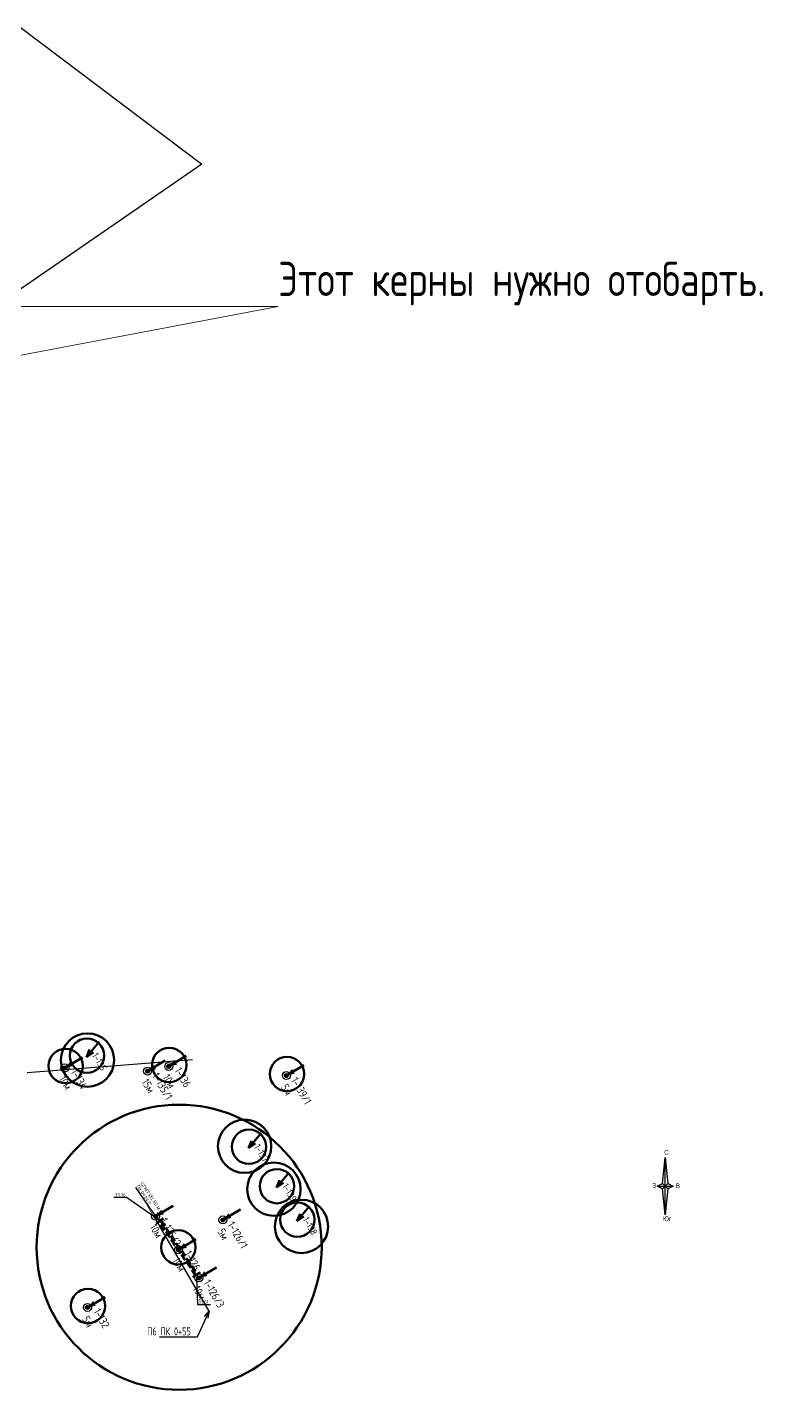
# Model space of a CAD drawing. Header units: metres. Extents: x 1267698 to 1279776, y 339473 to 349577.
# Drawn here: x 1268445 to 1268766, y 340696 to 341292 of the extents above; entities that cross this region are included whole.
import ezdxf
from ezdxf import colors
from ezdxf.entities.mleader import LeaderData, LeaderLine
from ezdxf.enums import TextEntityAlignment as Align
from ezdxf.math import Vec2, Vec3

# ---------------------------------------------------------------- set-up
doc = ezdxf.new("R2010")
doc.units = ezdxf.units.M
doc.linetypes.add('Труба', pattern=[4, 3, -1])
doc.linetypes.add('ШтрихпунктирУтолщ', pattern=[12, 8, -2, 0, -2])
for name, color, linetype, lineweight in [('_ИГЕОЛ поперечники ОХ', 3, 'Continuous', 30), ('_ИГЕОЛ Пробуренные ТСЗ', 250, 'Continuous', 100), ('_ИГЕОЛ_намеченные скважины_П', 6, 'Continuous', 100), ('Водопропускные Трубы_ОХ_Выноска', 7, 'Continuous', 30), ('ВодопропускныеТрубы_ОХ', 160, 'Труба', 50), ('КЕРНЫ', 6, 'Continuous', 50)]:
    doc.layers.add(name, color=color, linetype=linetype, lineweight=lineweight)
doc.layers.add('_ИГЕОЛ Пробуренные ТСЗ+', color=250, linetype='Continuous', lineweight=100, plot=False)
for name, color, linetype in [('_Скважины', 5, 'Continuous'), ('_Точки опытных наблюдений', 4, 'Continuous'), ('Decoration', 7, 'Continuous')]:
    doc.layers.add(name, color=color, linetype=linetype)
doc.styles.add('RS', font='romans.shx', dxfattribs={"width": 0.64})
doc.styles.add('TITLE', font='arial.ttf', dxfattribs={"width": 0.8})
doc.styles.add('VNIPISIMPLEXCUR', font='simplex.shx', dxfattribs={"width": 0.8, "oblique": 15})
doc.styles.add('АД_Текст', font='isocpeur.ttf', dxfattribs={"width": 0.8})
doc.styles.add('ГОСТ 2.304', font='CS_Gost2304.shx')

# ---------------------------------------------------------------- blocks, each defined once
blk = doc.blocks.new('ИИ25001')
at = {"linetype": 'Continuous', "lineweight": 25}
h = blk.add_hatch(color=0, dxfattribs=at)
edge = h.paths.add_edge_path()
edge.add_arc((0, 0), 0.5, 359.64, 719.64)
at = {"layer": '_Точки опытных наблюдений', "linetype": 'Continuous', "lineweight": 70}
h = blk.add_hatch(color=5, dxfattribs=at)
h.dxf.hatch_style = 1
h.paths.add_polyline_path([(-0.03, 2.04), (-0.71, 2.03), (0, 0)])
h.paths.add_polyline_path([(0.65, 2.05), (-0.03, 2.04), (0, 0)])
at = {"color": 0, "linetype": 'Continuous', "lineweight": 25}
for radius in [1, 0.5]:
    blk.add_circle((0, 0), radius, dxfattribs=at)
at = {"layer": '_Точки опытных наблюдений', "color": 5, "linetype": 'Continuous', "lineweight": 70}
blk.add_line((-0.07, 5.1), (0, 0), dxfattribs=at)
at = {"color": 253, "linetype": 'Continuous', "style": 'VNIPISIMPLEXCUR', "oblique": 15, "width": 0.8, "flags": 1}
for tag, p in [('DATE', (-2.5, -0.8)), ('NOTE1', (-2.5, -3.2)), ('NOTE2', (-2.5, -5.6))]:
    blk.add_attdef(tag, text='', height=1.6, dxfattribs=at).set_placement(p, align=Align.RIGHT)
at = {"layer": '_Скважины', "color": 0, "linetype": 'Continuous', "lineweight": 50, "transparency": 33554687, "style": 'RS', "width": 0.64}
blk.add_attdef('NUMBER_001', (1.02, 0.7), '', height=2, dxfattribs=at)
at = {"layer": '_Скважины', "color": 0, "linetype": 'Continuous', "lineweight": 100, "style": 'VNIPISIMPLEXCUR', "oblique": 15, "width": 0.8}
for tag, p in [('TFS', (19.08, -1)), ('EGWL', (38.32, 0.7)), ('STS', (2, -5.2)), ('FS', (14.22, -2.7)), ('AGWL', (36.59, -2.7))]:
    blk.add_attdef(tag, p, '', height=2, dxfattribs=at)
at = {"layer": '_Скважины', "color": 0, "linetype": 'Continuous', "lineweight": 50, "style": 'RS', "width": 0.64}
blk.add_attdef('HEIGHT_001', (1.02, -2.7), '', height=2, dxfattribs=at)
blk = doc.blocks.new('_None')
blk = doc.blocks.new('_Open30')
at = {"color": 0, "linetype": 'ByBlock', "lineweight": -2}
for p, q in [((-1, 0.267949), (0, 0)), ((0, 0), (-1, -0.267949)), ((0, 0), (-1, 0))]:
    blk.add_line(p, q, dxfattribs=at)
blk = doc.blocks.new('указатель севера')
for p, q in [((-3.44, 10.26), (-2.28, 21.61)), ((-3.44, 7.96), (-5.74, 9.11)), ((-1.13, 7.96), (-2.28, -3.39)), ((-1.13, 10.26), (1.17, 9.11))]:
    blk.add_line(p, q)
for points in [[(-2.28, 21.61), (-1.13, 10.26)], [(-2.28, -3.39), (-2.28, 21.61)], [(-5.74, 9.11), (-3.44, 10.26)], [(-5.74, 9.11), (1.17, 9.11)], [(-1.13, 10.26), (-3.44, 7.96)], [(-3.44, 10.26), (-1.13, 7.96)], [(-2.28, -3.39), (-3.44, 7.96)], [(1.17, 9.11), (-1.13, 7.96)]]:
    blk.add_lwpolyline(points)
at = {"width": 0.8}
for s, height, p in [('С', 2.06, (-2.71, 22.84)), ('З', 2.06, (-7.9, 8.38)), ('В', 2.06, (2.39, 8.23)), ('Юг', 2.058, (-3.36, -6.2))]:
    blk.add_text(s, height=height, dxfattribs=at).set_placement(p)
blk = doc.blocks.new('тсз_намечен')
at = {"layer": '_Точки опытных наблюдений', "linetype": 'Continuous', "lineweight": 70}
h = blk.add_hatch(color=0, dxfattribs=at)
h.dxf.hatch_style = 1
h.paths.add_polyline_path([(-1.56, 3.77), (-2.82, 3.25), (0, 0)])
h.paths.add_polyline_path([(-0.31, 4.29), (-1.56, 3.77), (0, 0)])
at = {"layer": '_Точки опытных наблюдений', "color": 0, "linetype": 'Continuous', "lineweight": 70}
for p, q in [((-3.91, 9.42), (0, 0)), ((0, 0), (-2.82, 3.25)), ((-0.31, 4.29), (0, 0))]:
    blk.add_line(p, q, dxfattribs=at)
at = {"color": 253, "linetype": 'Continuous', "style": 'VNIPISIMPLEXCUR', "oblique": 15, "width": 0.8, "flags": 1}
for tag, p in [('DATE', (-4.01, -3.39)), ('NOTE1', (-2.17, -7.83)), ('NOTE2', (-0.33, -12.26))]:
    blk.add_attdef(tag, text='', height=3.2, rotation=22.51528, dxfattribs=at).set_placement(p, align=Align.RIGHT)
at = {"layer": '_Скважины', "color": 0, "linetype": 'Continuous', "lineweight": 100, "style": 'VNIPISIMPLEXCUR', "oblique": 15, "width": 0.8}
for tag, p in [('EGWL', (70.26, 30.64)), ('AGWL', (69.68, 23.04)), ('TFS', (36.01, 12.76)), ('FS', (28.34, 5.9)), ('STS', (5.76, -3.46))]:
    blk.add_attdef(tag, p, '', height=4, rotation=22.51528, dxfattribs=at)
at = {"layer": '_Скважины', "color": 0, "linetype": 'Continuous', "lineweight": 100, "transparency": 33554687, "style": 'RS', "width": 0.8}
blk.add_attdef('NUMBER', (3.16, 2.83), '', height=4, rotation=22.51528, dxfattribs=at)
at = {"layer": '_Скважины', "color": 0, "linetype": 'Continuous', "lineweight": 100, "style": 'RS', "width": 0.8}
blk.add_attdef('HEIGHT', (5.76, -3.46), '', height=4, rotation=22.51528, dxfattribs=at)
blk = doc.blocks.new('*U96')
at = {"linetype": 'Труба'}
blk.add_lwpolyline([(-23.84, -2), (-23.84, -0.5), (-23.84, 0.5), (-23.84, 2), (-23.84, 0.5), (4.61, 0.5), (4.61, 2), (4.61, 0.5), (4.61, -0.5), (4.61, -2), (4.61, -0.5), (-23.84, -0.5)], dxfattribs=at)
at = {"color": 7, "linetype": 'ШтрихпунктирУтолщ', "lineweight": 9}
blk.add_lwpolyline([(-23.84, 0), (4.61, 0)], dxfattribs=at)
blk = doc.blocks.new('выноска')
at = {"ltscale": 100}
for p, q in [((0.53, -0.53), (-0.53, 0.53)), ((-0.53, -0.53), (0.53, 0.53))]:
    blk.add_line(p, q, dxfattribs=at)
blk = doc.blocks.new('2024-01-13-трубы')
at = {"layer": 'ВодопропускныеТрубы_ОХ', "rotation": 124.2329257678869}
blk.add_blockref('*U96', (1268505.36, 340766.47), dxfattribs=at)
ml = blk.add_multileader_mtext('Standard')
ml.set_content('33.51', color=256, style='ГОСТ 2.304')
ml.set_leader_properties()
ml.set_arrow_properties(name='выноска')
ml.build(insert=Vec2(0, 0))
ml.multileader.update_dxf_attribs({"text_left_attachment_type": 5, "text_right_attachment_type": 5, "dogleg_length": 0.36, "arrow_head_size": 1})
ctx = ml.context
ctx.base_point, ctx.char_height, ctx.arrow_head_size, ctx.landing_gap_size = Vec3(1268519.61, 340733.8), 1.5, 1, 0.1
ctx.left_attachment, ctx.right_attachment = 5, 5
notes = []
notes.append((ctx, [(0, (1, 1, 0), (1268519.25, 340733.8), (1, 0), 0.36, [(0, [(1268518.78, 340746.76)], 0, [])])]))
ctx.mtext.insert = Vec3(1268519.71, 340735.6)
for ctx, leaders in notes:
    for number, flags, end, landing, length, lines in leaders:
        leader = LeaderData()
        leader.index, (leader.has_last_leader_line, leader.has_dogleg_vector, leader.attachment_direction) = number, flags
        leader.last_leader_point, leader.dogleg_vector, leader.dogleg_length = Vec3(end), Vec3(landing), length
        for number, points, colour, breaks in lines:
            line = LeaderLine()
            line.index, line.vertices, line.color, line.breaks = number, Vec3.list(points), colors.encode_raw_color(colour), breaks
            leader.lines.append(line)
        ctx.leaders.append(leader)
at = {"layer": 'Водопропускные Трубы_ОХ_Выноска'}
ml = blk.add_multileader_mtext('Standard', dxfattribs=at)
ml.set_content('СГМТ %%c1.50 м\\PПК 0+24.3', color=256, style='TITLE')
ml.set_leader_properties()
ml.set_arrow_properties(name='NONE')
ml.build(insert=Vec2(0, 0))
ml.multileader.update_dxf_attribs({"has_dogleg": 0, "text_left_attachment_type": 6, "text_right_attachment_type": 5, "dogleg_length": 0.36, "arrow_head_size": 0})
ctx = ml.context
ctx.base_point, ctx.char_height, ctx.arrow_head_size, ctx.landing_gap_size, ctx.plane_origin, ctx.plane_x_axis, ctx.plane_y_axis = Vec3(1268493.86, 340786.45), 1.5, 0, 0, Vec3(1268572.49, 340729.75), Vec3(0.559758, -0.828656), Vec3(0.828656, 0.559758)
ctx.left_attachment, ctx.right_attachment = 6, 5
notes = []
notes.append((ctx, [(0, (1, 1, 0), (1268498.4, 340775.84), (-0.559758, 0.828656), 0.36, [(0, [(1268503.01, 340769.93)], 0, [])])]))
ctx.mtext.insert, ctx.mtext.text_direction, ctx.mtext.rotation, ctx.mtext.line_spacing_factor, ctx.mtext.flow_direction = Vec3(1268495.35, 340787.46), Vec3(0.559758, -0.828656), 5.306483, 0.85, 5
ctx.mtext.has_bg_fill, ctx.mtext.bg_color, ctx.mtext.bg_scale_factor, ctx.mtext.bg_transparency, ctx.mtext.use_window_bg_color = 1, -1027028792, 1.5, 0, 1
for ctx, leaders in notes:
    for number, flags, end, landing, length, lines in leaders:
        leader = LeaderData()
        leader.index, (leader.has_last_leader_line, leader.has_dogleg_vector, leader.attachment_direction) = number, flags
        leader.last_leader_point, leader.dogleg_vector, leader.dogleg_length = Vec3(end), Vec3(landing), length
        for number, points, colour, breaks in lines:
            line = LeaderLine()
            line.index, line.vertices, line.color, line.breaks = number, Vec3.list(points), colors.encode_raw_color(colour), breaks
            leader.lines.append(line)
        ctx.leaders.append(leader)
at = {"color": 5, "lineweight": 200}
blk.add_circle((1268511.19, 340758.8), 62.34, dxfattribs=at)
ml = blk.add_multileader_mtext('Standard')
ml.set_content('33.36', color=256, style='ГОСТ 2.304')
ml.set_leader_properties()
ml.set_arrow_properties(name='выноска')
ml.build(insert=Vec2(0, 0))
ml.multileader.update_dxf_attribs({"text_left_attachment_type": 5, "text_right_attachment_type": 5, "dogleg_length": 0.36, "arrow_head_size": 1})
ctx = ml.context
ctx.base_point, ctx.char_height, ctx.arrow_head_size, ctx.landing_gap_size = Vec3(1268483.1, 340780.59), 1.5, 1, 0.1
ctx.left_attachment, ctx.right_attachment, ctx.text_align_type = 5, 5, 2
notes = []
notes.append((ctx, [(0, (1, 1, 0), (1268488.21, 340780.59), (-1, 0), 0.36, [(0, [(1268502.77, 340770.28)], 0, [])])]))
ctx.mtext.insert, ctx.mtext.alignment = Vec3(1268487.75, 340782.48), 3
for ctx, leaders in notes:
    for number, flags, end, landing, length, lines in leaders:
        leader = LeaderData()
        leader.index, (leader.has_last_leader_line, leader.has_dogleg_vector, leader.attachment_direction) = number, flags
        leader.last_leader_point, leader.dogleg_vector, leader.dogleg_length = Vec3(end), Vec3(landing), length
        for number, points, colour, breaks in lines:
            line = LeaderLine()
            line.index, line.vertices, line.color, line.breaks = number, Vec3.list(points), colors.encode_raw_color(colour), breaks
            leader.lines.append(line)
        ctx.leaders.append(leader)

msp = doc.modelspace()

# ---------------------------------------------------------------- linework, layer by layer
at = {"layer": '_ИГЕОЛ поперечники ОХ', "elevation": -249.02}
msp.add_lwpolyline([(1268444.78, 340835.28), (1268516.97, 340840.89)], dxfattribs=at)
at = {"layer": '_ИГЕОЛ Пробуренные ТСЗ+'}
for centre in [(1268470.86, 340842.6), (1268461.51, 340838.04), (1268506.85, 340838.54), (1268558.32, 340834.55), (1268541.7, 340802.72), (1268553.94, 340785.49), (1268562.9, 340770.85), (1268510.82, 340758.78), (1268471.33, 340733.11)]:
    msp.add_circle(centre, 7.5, dxfattribs=at)
at = {"layer": '_ИГЕОЛ_намеченные скважины_П', "color": 1, "lineweight": 30}
msp.add_lwpolyline([(1268371.25, 341129.29), (1268232.52, 341006.2), (1268181.69, 341059.86), (1268260.77, 341135.27), (1268248.11, 341168.44), (1268226.04, 341191.99), (1268288.63, 341250.69), (1268337.21, 341196.05), (1268441.59, 341292.37), (1268521.13, 341232.47), (1268371.25, 341129.29)], dxfattribs=at)
at = {"layer": '_Скважины', "color": 3, "lineweight": 50}
for centre in [(1268471.12, 340840.66), (1268539.83, 340802.95), (1268552.63, 340784.19), (1268564.71, 340767.9)]:
    msp.add_circle(centre, 11.66, dxfattribs=at)

# ---------------------------------------------------------------- block references
at = {"layer": '_ИГЕОЛ Пробуренные ТСЗ', "color": 6}
ref = msp.add_blockref('тсз_намечен', (1268470.61, 340841.98), dxfattribs=dict(at, xscale=0.7500000000000001, yscale=0.86, rotation=300.0000000000001))
ref.add_attrib('NUMBER_001', '1-135', (1268473, 340842.71), dxfattribs={"layer": '_Скважины', "color": 0, "linetype": 'Continuous', "lineweight": 50, "transparency": 33554687, "height": 3.01, "rotation": 300, "style": 'RS', "width": 0.6977})
ref = msp.add_blockref('тсз_намечен', (1268541.49, 340802.05), dxfattribs=dict(at, xscale=0.7500000000000001, yscale=0.86, rotation=300.0000000000001))
ref.add_attrib('NUMBER_001', '1-137', (1268543.87, 340802.77), dxfattribs={"layer": '_Скважины', "color": 0, "linetype": 'Continuous', "lineweight": 50, "transparency": 33554687, "height": 3.01, "rotation": 300, "style": 'RS', "width": 0.6977})
ref = msp.add_blockref('тсз_намечен', (1268553.75, 340784.85), dxfattribs=dict(at, xscale=0.7500000000000001, yscale=0.86, rotation=300.0000000000001))
ref.add_attrib('NUMBER_001', '1-139', (1268556.14, 340785.57), dxfattribs={"layer": '_Скважины', "color": 0, "linetype": 'Continuous', "lineweight": 50, "transparency": 33554687, "height": 3.01, "rotation": 300, "style": 'RS', "width": 0.6977})
ref = msp.add_blockref('тсз_намечен', (1268562.72, 340770.2), dxfattribs=dict(at, xscale=0.7500000000000001, yscale=0.86, rotation=300.0000000000001))
ref.add_attrib('NUMBER_001', '1-138', (1268565.11, 340770.92), dxfattribs={"layer": '_Скважины', "color": 0, "linetype": 'Continuous', "lineweight": 50, "transparency": 33554687, "height": 3.01, "rotation": 300, "style": 'RS', "width": 0.6977})
at = {"layer": '_ИГЕОЛ_намеченные скважины_П', "lineweight": 50}
ref = msp.add_blockref('ИИ25001', (1268497.38, 340835.83), dxfattribs=dict(at, xscale=1.75, yscale=1.75, zscale=2, rotation=299.9999999999999))
ref.add_attrib('NUMBER_001', '1-135/1', (1268499.21, 340833.77), dxfattribs={"layer": '_Скважины', "color": 0, "linetype": 'Continuous', "lineweight": 50, "transparency": 33554687, "height": 3.5, "rotation": 300, "style": 'RS', "width": 0.8})
ref.add_attrib('HEIGHT_001', '15м', (1268494.64, 340831.13), dxfattribs={"layer": '_Скважины', "color": 0, "linetype": 'Continuous', "lineweight": 50, "height": 3.5, "rotation": 300, "style": 'RS', "width": 0.8})
ref = msp.add_blockref('ИИ25001', (1268500.89, 340772.37), dxfattribs=dict(at, xscale=1.75, yscale=1.75, zscale=2, rotation=299.9999999999999))
ref.add_attrib('NUMBER_001', '1-126/2', (1268502.72, 340770.31), dxfattribs={"layer": '_Скважины', "color": 0, "linetype": 'Continuous', "lineweight": 50, "transparency": 33554687, "height": 3.5, "rotation": 300, "style": 'RS', "width": 0.8})
ref.add_attrib('HEIGHT_001', '10м', (1268498.15, 340767.67), dxfattribs={"layer": '_Скважины', "color": 0, "linetype": 'Continuous', "lineweight": 50, "height": 3.5, "rotation": 300, "style": 'RS', "width": 0.8})
ref = msp.add_blockref('ИИ25001', (1268510.86, 340757.72), dxfattribs=dict(at, xscale=1.75, yscale=1.75, zscale=2, rotation=299.9999999999999))
ref.add_attrib('NUMBER_001', '1-126', (1268513.27, 340755.99), dxfattribs={"layer": '_Скважины', "color": 0, "linetype": 'Continuous', "lineweight": 50, "transparency": 33554687, "height": 3.5, "rotation": 300, "style": 'RS', "width": 0.8})
ref.add_attrib('HEIGHT_001', '10м', (1268508.12, 340753.01), dxfattribs={"layer": '_Скважины', "color": 0, "linetype": 'Continuous', "lineweight": 50, "height": 3.5, "rotation": 300, "style": 'RS', "width": 0.8})
ref = msp.add_blockref('ИИ25001', (1268519.8, 340745.37), dxfattribs=dict(at, xscale=1.75, yscale=1.75, zscale=2, rotation=299.9999999999999))
ref.add_attrib('NUMBER_001', '1-126/3', (1268521.64, 340743.31), dxfattribs={"layer": '_Скважины', "color": 0, "linetype": 'Continuous', "lineweight": 50, "transparency": 33554687, "height": 3.5, "rotation": 300, "style": 'RS', "width": 0.8})
ref.add_attrib('HEIGHT_001', '10м', (1268517.06, 340740.66), dxfattribs={"layer": '_Скважины', "color": 0, "linetype": 'Continuous', "lineweight": 50, "height": 3.5, "rotation": 300, "style": 'RS', "width": 0.8})
at = {"layer": '_Скважины'}
ref = msp.add_blockref('ИИ25001', (1268506.63, 340837.87), dxfattribs=dict(at, xscale=1.75, yscale=1.75, zscale=2, rotation=299.9999999999999))
ref.add_attrib('NUMBER_001', '1-136', (1268509.04, 340836.14), dxfattribs={"color": 0, "linetype": 'Continuous', "lineweight": 50, "transparency": 33554687, "height": 3.5, "rotation": 300, "style": 'RS', "width": 0.8})
ref.add_attrib('HEIGHT_001', '10м', (1268503.89, 340833.17), dxfattribs={"color": 0, "linetype": 'Continuous', "lineweight": 50, "height": 3.5, "rotation": 300, "style": 'RS', "width": 0.8})
ref = msp.add_blockref('ИИ25001', (1268461.21, 340837.24), dxfattribs=dict(at, xscale=1.75, yscale=1.75, zscale=2, rotation=299.9999999999999))
ref.add_attrib('NUMBER_001', '1-134', (1268463.62, 340835.51), dxfattribs={"color": 0, "linetype": 'Continuous', "lineweight": 50, "transparency": 33554687, "height": 3.5, "rotation": 300, "style": 'RS', "width": 0.8})
ref.add_attrib('HEIGHT_001', '10м', (1268458.47, 340832.54), dxfattribs={"color": 0, "linetype": 'Continuous', "lineweight": 50, "height": 3.5, "rotation": 300, "style": 'RS', "width": 0.8})
ref = msp.add_blockref('ИИ25001', (1268558.1, 340833.88), dxfattribs=dict(at, xscale=1.75, yscale=1.75, zscale=2, rotation=299.9999999999999))
ref.add_attrib('NUMBER_001', '1-139/1', (1268559.93, 340831.82), dxfattribs={"color": 0, "linetype": 'Continuous', "lineweight": 50, "transparency": 33554687, "height": 3.5, "rotation": 300, "style": 'RS', "width": 0.8})
ref.add_attrib('HEIGHT_001', '5м', (1268555.56, 340828.83), dxfattribs={"color": 0, "linetype": 'Continuous', "lineweight": 50, "height": 3.5, "rotation": 300, "style": 'RS', "width": 0.8})
ref = msp.add_blockref('ИИ25001', (1268530.31, 340770.75), dxfattribs=dict(at, xscale=1.75, yscale=1.75, zscale=2, rotation=299.9999999999999))
ref.add_attrib('NUMBER_001', '1-126/1', (1268532.15, 340768.69), dxfattribs={"color": 0, "linetype": 'Continuous', "lineweight": 50, "transparency": 33554687, "height": 3.5, "rotation": 300, "style": 'RS', "width": 0.8})
ref.add_attrib('HEIGHT_001', '5м', (1268527.77, 340765.7), dxfattribs={"color": 0, "linetype": 'Continuous', "lineweight": 50, "height": 3.5, "rotation": 300, "style": 'RS', "width": 0.8})
ref = msp.add_blockref('ИИ25001', (1268471.11, 340732.44), dxfattribs=dict(at, xscale=1.75, yscale=1.75, zscale=2, rotation=299.9999999999999))
ref.add_attrib('NUMBER_001', '1-132', (1268473.52, 340730.71), dxfattribs={"color": 0, "linetype": 'Continuous', "lineweight": 50, "transparency": 33554687, "height": 3.5, "rotation": 300, "style": 'RS', "width": 0.8})
ref.add_attrib('HEIGHT_001', '5м', (1268468.57, 340727.39), dxfattribs={"color": 0, "linetype": 'Continuous', "lineweight": 50, "height": 3.5, "rotation": 300, "style": 'RS', "width": 0.8})
at = {"layer": 'Decoration'}
msp.add_blockref('указатель севера', (1268726.03, 340776.41), dxfattribs=at)

# ---------------------------------------------------------------- leaders
at = {"layer": 'КЕРНЫ', "lineweight": 15, "ltscale": 0.5}
ml = msp.add_multileader_mtext('Standard', dxfattribs=at)
ml.set_content('Этот керны нужно отобарть. ', color=256, style='АД_Текст')
ml.set_leader_properties(color=256, linetype='Continuous', lineweight=15)
ml.set_arrow_properties(name='NONE')
ml.build(insert=Vec2(0, 0))
ml.multileader.update_dxf_attribs({"has_dogleg": 0, "text_left_attachment_type": 6, "text_right_attachment_type": 6, "dogleg_length": 0, "arrow_head_size": 0.5, "scale": 0.5})
ctx = ml.context
ctx.base_point, ctx.scale, ctx.char_height, ctx.arrow_head_size, ctx.landing_gap_size, ctx.plane_origin = Vec3(1268554.56, 341170.29), 0.5, 15, 0.5, 0, Vec3(-1543.36, 758.82)
ctx.left_attachment, ctx.right_attachment = 6, 6
notes = []
notes.append((ctx, [(0, (1, 1, 0), (1268554.56, 341170.29), (1, 0), 0, [(0, [(1268367.83, 341135)], 0, [])])]))
ctx.mtext.insert = Vec3(1268554.56, 341189.79)
for ctx, leaders in notes:
    for number, flags, end, landing, length, lines in leaders:
        leader = LeaderData()
        leader.index, (leader.has_last_leader_line, leader.has_dogleg_vector, leader.attachment_direction) = number, flags
        leader.last_leader_point, leader.dogleg_vector, leader.dogleg_length = Vec3(end), Vec3(landing), length
        for number, points, colour, breaks in lines:
            line = LeaderLine()
            line.index, line.vertices, line.color, line.breaks = number, Vec3.list(points), colors.encode_raw_color(colour), breaks
            leader.lines.append(line)
        ctx.leaders.append(leader)

# ---------------------------------------------------------------- next in the draw order: leaders
at = {"layer": '_ИГЕОЛ поперечники ОХ'}
ml = msp.add_multileader_mtext('Standard', dxfattribs=at)
ml.set_content('П6 ПК 0+55', color=256, style='RS')
ml.set_leader_properties(color=256, linetype='Continuous', lineweight=-1)
ml.set_arrow_properties(name='OPEN30')
ml.build(insert=Vec2(0, 0))
ml.multileader.update_dxf_attribs({"has_dogleg": 0, "text_left_attachment_type": 6, "text_right_attachment_type": 6, "dogleg_length": 0, "arrow_head_size": 3})
ctx = ml.context
ctx.base_point, ctx.char_height, ctx.arrow_head_size, ctx.landing_gap_size, ctx.plane_origin, ctx.plane_x_axis, ctx.plane_y_axis = Vec3(1268491.74, 340719.52, 137.54), 3.5, 3, 0, Vec3(1268443.17, 339922.45, 137.54), Vec3(0.433377, -0.901213), Vec3(0.901213, 0.433377)
ctx.left_attachment, ctx.right_attachment = 6, 6
notes = []
notes.append((ctx, [(0, (1, 1, 0), (1268519.07, 340719.52, 137.54), (-1, 0), 0, [(0, [(1268524.32, 340730.83, 137.54)], 0, [])])]))
ctx.mtext.insert = Vec3(1268497.2, 340723.72, 137.54)
ctx.mtext.has_bg_fill, ctx.mtext.bg_color, ctx.mtext.bg_scale_factor, ctx.mtext.bg_transparency, ctx.mtext.use_window_bg_color = 1, -1023410175, 1.1, 0, 1
for ctx, leaders in notes:
    for number, flags, end, landing, length, lines in leaders:
        leader = LeaderData()
        leader.index, (leader.has_last_leader_line, leader.has_dogleg_vector, leader.attachment_direction) = number, flags
        leader.last_leader_point, leader.dogleg_vector, leader.dogleg_length = Vec3(end), Vec3(landing), length
        for number, points, colour, breaks in lines:
            line = LeaderLine()
            line.index, line.vertices, line.color, line.breaks = number, Vec3.list(points), colors.encode_raw_color(colour), breaks
            leader.lines.append(line)
        ctx.leaders.append(leader)

# ---------------------------------------------------------------- next in the draw order: linework, layer by layer
at = {"layer": '_ИГЕОЛ поперечники ОХ', "elevation": -249.02}
msp.add_lwpolyline([(1268524.32, 340730.83), (1268494.97, 340781.3)], dxfattribs=at)

# ---------------------------------------------------------------- next in the draw order: block references
msp.add_blockref('2024-01-13-трубы', (0, 0))

doc.saveas('drawing.dxf')
